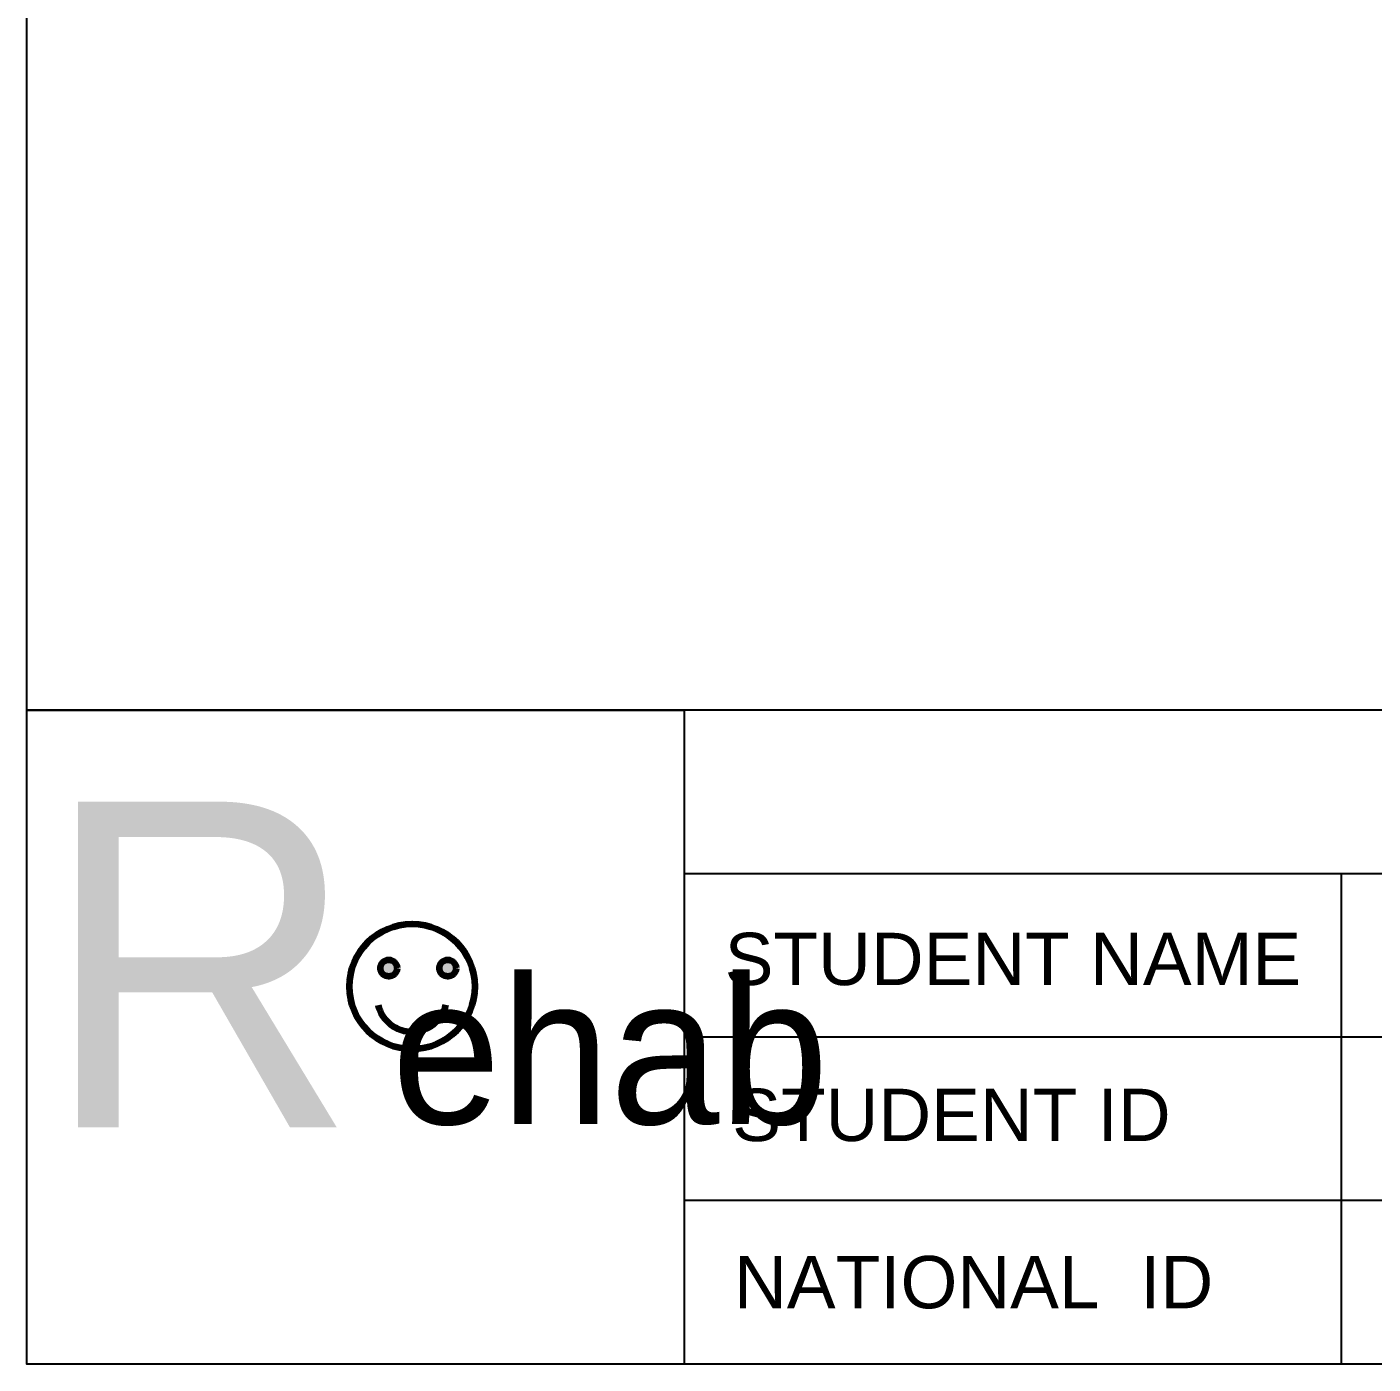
# Model space of a CAD drawing. Header units: inches. Extents: x 17 to 458, y 103 to 566.
# Drawn here: x 303.06 to 316.32, y 217.43 to 230.6 of the extents above; entities that cross this region are included whole.
import ezdxf

# ---------------------------------------------------------------- set-up
doc = ezdxf.new("R2010")
doc.units = ezdxf.units.IN
doc.header["$MEASUREMENT"] = 0
doc.styles.get("Standard").update_dxf_attribs({"font": 'arial.ttf'})

msp = doc.modelspace()

# ---------------------------------------------------------------- hatches: boundary and pattern name
at = {"lineweight": 100, "true_color": 0x000000}
h = msp.add_hatch(color=18, dxfattribs=at)
h.dxf.hatch_style = 1
h.paths.add_polyline_path([(306.54072, 221.32683, 1), (306.70476, 221.32683, 1)])
h.paths.add_polyline_path([(307.28593, 221.32683, 1), (307.12189, 221.32683, 1)])

# ---------------------------------------------------------------- linework, layer by layer
at = {"color": 240, "true_color": 0xed1f24}
for p, q in [((303.05907, 217.42592), (303.05907, 317.92086)), ((303.05907, 217.42592), (303.05907, 317.92086)), ((458.09613, 223.8679), (303.05907, 223.8679)), ((458.09613, 222.25741), (309.53281, 222.25741)), ((316.00656, 222.25741), (316.00656, 217.42592)), ((347.11907, 220.64691), (309.53281, 220.64691)), ((347.11907, 219.03642), (309.53281, 219.03642)), ((458.09613, 217.42592), (303.05907, 217.42592)), ((458.09613, 217.42592), (303.05907, 217.42592))]:
    msp.add_line(p, q, dxfattribs=at)
msp.add_lwpolyline([(303.05907, 223.8679), (309.53281, 223.8679), (309.53281, 217.42592), (303.05907, 217.42592)], close=True, dxfattribs=at)
at = {"color": 18, "lineweight": 100, "true_color": 0x000000}
for centre, radius in [((306.85301, 221.14557), 0.61719), ((306.62274, 221.32683), 0.08202), ((307.20391, 221.32683), 0.08202)]:
    msp.add_circle(centre, radius, dxfattribs=at)
msp.add_arc((306.85179, 221.04468), 0.3441, 194.095778, 346.863528, dxfattribs=at)

# ---------------------------------------------------------------- texts
at = {"color": 18, "true_color": 0x000000}
for s, height, p in [('STUDENT NAME', 0.5153587, (309.93254, 221.15986)), ('STUDENT ID', 0.515359, (310.00645, 219.62323)), ('NATIONAL  ID', 0.5153587, (310.02493, 217.9758))]:
    msp.add_text(s, height=height, dxfattribs=at).set_placement(p)
at = {"color": 5, "lineweight": 0, "insert": (303.21078, 222.96729), "char_height": 3.2103233, "attachment_point": 1}
msp.add_mtext_dynamic_manual_height_columns('{\\fBlackadder ITC|b0|i0|c0|p82;R}', width=2.1558242, gutter_width=1, heights=[0], dxfattribs=at)
at = {"lineweight": 0, "insert": (306.65068, 221.2381), "char_height": 1.4471532, "attachment_point": 1}
msp.add_mtext_dynamic_manual_height_columns('{\\fBlackadder ITC|b0|i0|c0|p82;ehab}', width=2.1558242, gutter_width=1, heights=[0], dxfattribs=at)

doc.saveas('drawing.dxf')
